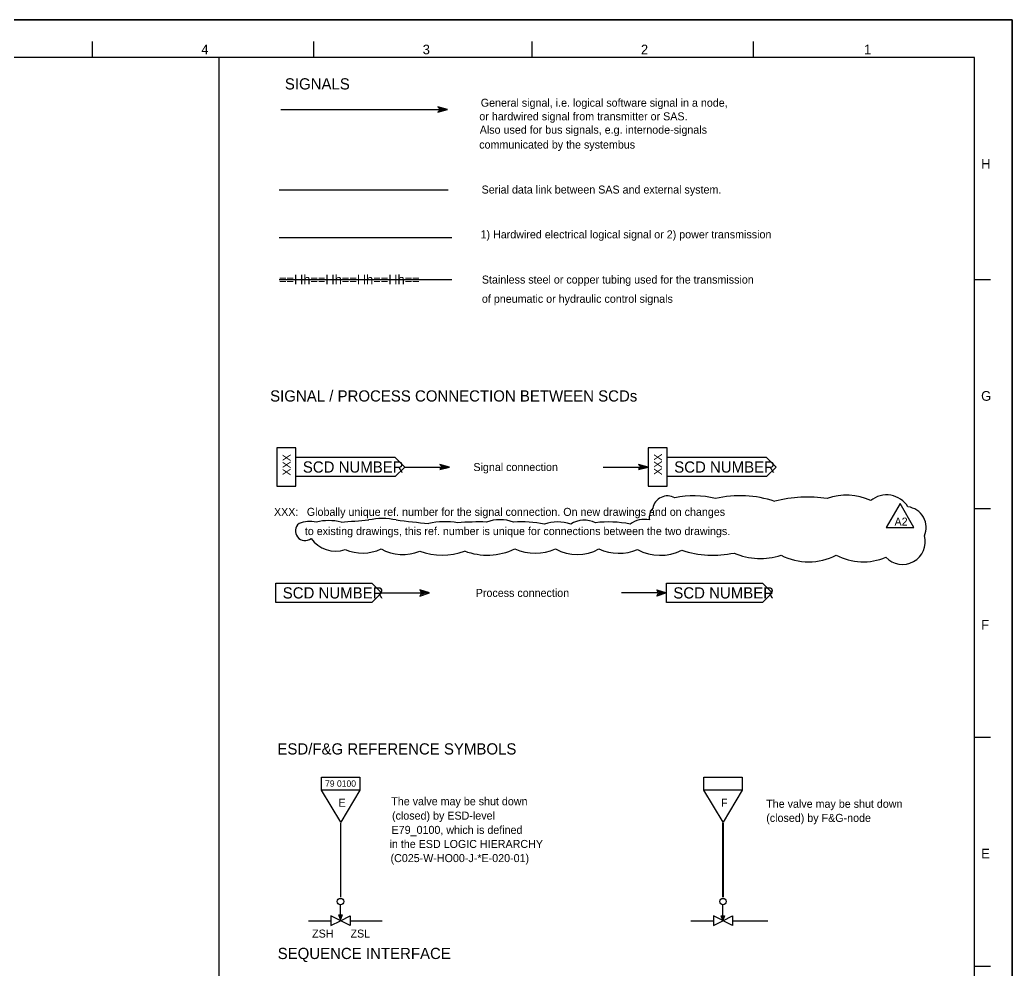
# Model space of a CAD drawing. Extents: x 0 to 841, y 0 to 594.
# Drawn here: x 531 to 841, y 297.2 to 594 of the extents above; entities that cross this region are included whole.
import ezdxf

# ---------------------------------------------------------------- set-up
doc = ezdxf.new("R2010")
doc.units = 0
for name, color, linetype in [('01-LIN-025-A', 7, 'Continuous'), ('09-LIN-050-B', 7, 'Continuous'), ('12-LIN-100-A', 7, 'Continuous'), ('18-LIN-025-SP', 7, 'Continuous'), ('30-PAT-025-A', 7, 'Continuous'), ('40-', 7, 'Continuous'), ('43-', 7, 'Continuous'), ('46-', 7, 'Continuous'), ('47-', 7, 'Continuous'), ('49-LOG-UD', 7, 'Continuous'), ('50-REV-035-TRNG', 7, 'Continuous'), ('51-REV-035-CLD', 7, 'Continuous'), ('53-FAB-UD', 7, 'Continuous')]:
    doc.layers.add(name, color=color, linetype=linetype)

msp = doc.modelspace()

# ---------------------------------------------------------------- linework, layer by layer
at = {"layer": '01-LIN-025-A'}
for p, q in [((553.61, 587.26), (553.61, 582.23)), ((622.78, 587.26), (622.78, 582.23)), ((690.94, 587.26), (690.94, 582.23)), ((760.1, 587.26), (760.1, 582.23)), ((829.26, 582.23), (10.33, 582.23)), ((829.26, 112.01), (829.26, 582.23)), ((834.27, 512.76), (829.26, 512.76)), ((834.27, 441.28), (829.26, 441.28)), ((834.27, 369.8), (829.26, 369.8)), ((834.27, 298.32), (829.26, 298.32))]:
    msp.add_line(p, q, dxfattribs=at)
at = {"layer": '09-LIN-050-B'}
msp.add_lwpolyline([(0, 0), (841, 0), (841, 594), (0, 594)], close=True, dxfattribs=at)
at = {"layer": '12-LIN-100-A'}
msp.add_line((593.15, 582.08), (593.15, 10.39), dxfattribs=at)
msp.add_line((593.15, 582.08), (593.15, 10.39), dxfattribs=at)
msp.add_lwpolyline([(0, 594), (841, 594), (841, 0), (0, 0)], close=True, dxfattribs=at)
at = {"layer": '18-LIN-025-SP'}
for p, q in [((612, 540.87), (664.87, 540.87)), ((612, 526), (666, 526)), ((631.26, 319.91), (631.26, 343.13)), ((631.26, 319.91), (631.26, 343.13)), ((750.63, 319.91), (750.63, 343.13)), ((750.79, 319.91), (750.79, 343.13))]:
    msp.add_line(p, q, dxfattribs=at)
at = {"layer": '30-PAT-025-A'}
for p, q in [((659, 415), (656, 416)), ((656, 416), (656.5, 415)), ((656.5, 415.5), (658, 415)), ((657, 415), (656.5, 415.5)), ((730.5, 415), (730, 416)), ((730, 416), (733, 415)), ((732, 415), (730.5, 415.5)), ((730.5, 415.5), (731, 415)), ((656.5, 415), (656, 414)), ((656, 414), (659, 415)), ((658, 415), (656.5, 414.5)), ((656.5, 414.5), (657, 415)), ((657.5, 415), (657, 415)), ((658, 415), (658.5, 415)), ((733, 415), (730, 414)), ((730, 414), (730.5, 415)), ((730.5, 414.5), (732, 415)), ((731, 415), (730.5, 414.5)), ((731.5, 415), (731, 415)), ((732, 415), (732.5, 415))]:
    msp.add_line(p, q, dxfattribs=at)
at = {"layer": '40-'}
for p, q in [((644, 415), (656.5, 415)), ((730.5, 415), (719, 415)), ((621.21, 312.58), (628.21, 312.58)), ((634.21, 312.58), (644.24, 312.58)), ((740.68, 312.58), (747.68, 312.58)), ((753.68, 312.58), (764.68, 312.58))]:
    msp.add_line(p, q, dxfattribs=at)
at = {"layer": '43-'}
for p, q in [((611, 418), (641, 418)), ((611, 412), (611, 418)), ((641, 418), (644, 415)), ((733, 418), (763, 418)), ((733, 412), (733, 418)), ((763, 418), (766, 415)), ((644, 415), (641, 412)), ((766, 415), (763, 412)), ((641, 412), (611, 412)), ((763, 412), (733, 412))]:
    msp.add_line(p, q, dxfattribs=at)
at = {"layer": '46-'}
for p, q in [((664.58, 566), (661.58, 566.8)), ((661.58, 566.8), (662.38, 566)), ((662.38, 566), (661.58, 565.2)), ((661.58, 565.2), (664.58, 566)), ((664.18, 566), (661.98, 566.6)), ((661.98, 566.6), (662.58, 566)), ((662.58, 566), (661.98, 565.4)), ((661.98, 565.4), (664.18, 566)), ((663.78, 566), (662.38, 566.4)), ((662.38, 566.4), (662.78, 566)), ((662.78, 566), (662.38, 565.6)), ((662.38, 565.6), (663.78, 566)), ((663.38, 566), (662.78, 566.2)), ((662.78, 566.2), (662.98, 566)), ((662.98, 566), (662.78, 565.8)), ((662.78, 565.8), (663.38, 566)), ((612, 512.87), (666, 512.87)), ((665.28, 454.31), (662.28, 455.11)), ((662.28, 455.11), (663.08, 454.31)), ((663.08, 454.31), (662.28, 453.51)), ((662.28, 453.51), (665.28, 454.31)), ((664.88, 454.31), (662.68, 454.91)), ((662.68, 454.91), (663.28, 454.31)), ((663.28, 454.31), (662.68, 453.71)), ((662.68, 453.71), (664.88, 454.31)), ((664.48, 454.31), (663.08, 454.71)), ((663.08, 454.71), (663.48, 454.31)), ((663.48, 454.31), (663.08, 453.91)), ((663.08, 453.91), (664.48, 454.31)), ((664.08, 454.31), (663.48, 454.51)), ((663.48, 454.51), (663.68, 454.31)), ((663.68, 454.31), (663.48, 454.11)), ((663.48, 454.11), (664.08, 454.31)), ((727.28, 454.31), (724.28, 455.11)), ((724.28, 455.11), (725.08, 454.31)), ((725.08, 454.31), (724.28, 453.51)), ((724.28, 453.51), (727.28, 454.31)), ((726.88, 454.31), (724.68, 454.91)), ((724.68, 454.91), (725.28, 454.31)), ((725.28, 454.31), (724.68, 453.71)), ((724.68, 453.71), (726.88, 454.31)), ((726.48, 454.31), (725.08, 454.71)), ((725.08, 454.71), (725.48, 454.31)), ((725.48, 454.31), (725.08, 453.91)), ((725.08, 453.91), (726.48, 454.31)), ((726.08, 454.31), (725.48, 454.51)), ((725.48, 454.51), (725.68, 454.31)), ((725.68, 454.31), (725.48, 454.11)), ((725.48, 454.11), (726.08, 454.31))]:
    msp.add_line(p, q, dxfattribs=at)
for points in [[(612.58, 566), (664.58, 566)], [(651.28, 454.31), (665.28, 454.31)], [(713.28, 454.31), (727.28, 454.31)]]:
    msp.add_lwpolyline(points, dxfattribs=at)
at = {"layer": '47-'}
for p, q in [((631.21, 312.58), (631.21, 317.58)), ((750.68, 312.58), (750.68, 317.58))]:
    msp.add_line(p, q, dxfattribs=at)
for points in [[(631.21, 312.58), (634.21, 314.08), (634.21, 311.08), (628.21, 314.08), (628.21, 311.08), (631.21, 312.58)], [(750.68, 312.58), (753.68, 314.08), (753.68, 311.08), (747.68, 314.08), (747.68, 311.08), (750.68, 312.58)]]:
    msp.add_lwpolyline(points, dxfattribs=at)
for centre in [(631.21, 318.58), (750.68, 318.58)]:
    msp.add_circle(centre, 1, dxfattribs=at)
at = {"layer": '49-LOG-UD'}
for p, q in [((611.28, 460.31), (611.28, 448.31)), ((617.28, 460.31), (611.28, 460.31)), ((617.28, 448.31), (617.28, 460.31)), ((727.28, 460.31), (727.28, 448.31)), ((733.28, 460.31), (727.28, 460.31)), ((733.28, 448.31), (733.28, 460.31)), ((648.28, 457.31), (617.28, 457.31)), ((648.28, 457.31), (651.28, 454.31)), ((764.28, 457.31), (733.28, 457.31)), ((764.28, 457.31), (767.28, 454.31)), ((651.28, 454.31), (648.28, 451.31)), ((767.28, 454.31), (764.28, 451.31)), ((648.28, 451.31), (617.28, 451.31)), ((764.28, 451.31), (733.28, 451.31)), ((611.28, 448.31), (617.28, 448.31)), ((727.28, 448.31), (733.28, 448.31))]:
    msp.add_line(p, q, dxfattribs=at)
at = {"layer": '50-REV-035-TRNG'}
for p, q in [((631.22, 312.98), (630.72, 314.48)), ((630.72, 314.48), (631.72, 314.48)), ((631.26, 313.21), (630.87, 314.39)), ((630.87, 314.39), (631.57, 314.39)), ((631.26, 313.45), (631.02, 314.31)), ((631.02, 314.31), (631.42, 314.31)), ((631.26, 313.69), (631.1, 314.24)), ((631.1, 314.24), (631.26, 314.24)), ((631.72, 314.48), (631.22, 312.98)), ((631.57, 314.39), (631.26, 313.45)), ((631.42, 314.31), (631.26, 313.69)), ((631.26, 314.24), (631.26, 313.92)), ((750.64, 312.66), (750.14, 314.16)), ((750.14, 314.16), (751.14, 314.16)), ((750.68, 312.9), (750.28, 314.08)), ((750.28, 314.08), (750.99, 314.08)), ((750.68, 313.13), (750.44, 314)), ((750.44, 314), (750.83, 314)), ((750.68, 313.37), (750.52, 313.92)), ((750.52, 313.92), (750.68, 313.92)), ((751.14, 314.16), (750.64, 312.66)), ((750.99, 314.08), (750.68, 313.13)), ((750.83, 314), (750.68, 313.37)), ((750.68, 313.92), (750.68, 313.61))]:
    msp.add_line(p, q, dxfattribs=at)
msp.add_lwpolyline([(806, 442.94), (801.67, 435.44), (810.33, 435.44)], close=True, dxfattribs=at)
at = {"layer": '51-REV-035-CLD'}
for centre, radius, start, end in [((733.33, 440.63), 4.66, 60.3396, 169.8901), ((741.56, 418.64), 26.7, 75.2574, 102.8006), ((756.07, 410.92), 34.42, 71.7087, 102.9653), ((777.16, 404.14), 40.78, 81.4166, 104.6089), ((789.27, 428.22), 17.32, 64.1844, 110.363), ((801.79, 437.81), 7.8, 31.4138, 129.6616), ((732.24, 438.43), 4.61, 139.1665, 188.0544), ((807.62, 435.4), 6.53, 336.772, 82.7178), ((621.8, 426.15), 11.14, 80.5377, 108.6102), ((627.51, 420.12), 17.45, 77.1644, 102.8356), ((576.57, 1225.83), 790.6, 273.97606, 274.60224), ((644.31, 416.94), 21.28, 78.3204, 101.6796), ((672.39, 613.15), 176.97, 262.2792, 265.5759), ((663.87, 411.61), 25.61, 81.1884, 101.5394), ((674.47, 346.56), 90.61, 88.5015, 94.2263), ((681.04, 425.32), 12.54, 70.4234, 109.5766), ((687.28, 394.81), 42.38, 79.604, 92.7679), ((699.02, 424.75), 12.43, 70.7802, 109.2198), ((707.39, 429.56), 8.15, 64.7109, 121.6487), ((714.94, 403.74), 33.43, 78.4318, 96.987), ((726.09, 430.46), 7.49, 77.7902, 126.3993), ((620.12, 434.35), 3.01, 128.5786, 308.5786), ((629.75, 437.65), 9.59, 216.1114, 287.789), ((806.75, 430.99), 7.1, 222.9476, 14.9877), ((638.04, 441.29), 13.85, 247.2387, 294.9648), ((650.56, 440.62), 13.64, 240.6467, 293.2203), ((662.94, 446.36), 19.57, 249.038, 290.962), ((677.04, 446.95), 20.15, 249.3681, 295.3385), ((692.02, 443.67), 16.23, 246.9512, 293.0488), ((705.16, 441.23), 14.22, 241.4935, 298.5065), ((718.23, 442.75), 15.36, 245.8569, 292.097), ((731.11, 441.8), 15.06, 241.8704, 296.3392), ((747.62, 459.1), 32.32, 252.2973, 281.6771), ((762.31, 445.8), 20.08, 246.0644, 288.8833), ((777.43, 443.53), 18.82, 242.7506, 297.2494), ((794.46, 442.41), 17.73, 241.6607, 293.5674)]:
    msp.add_arc(centre, radius, start, end, dxfattribs=at)
at = {"layer": '53-FAB-UD'}
for p, q in [((625.28, 357.43), (637.28, 357.43)), ((625.28, 353.43), (625.28, 357.43)), ((637.28, 357.43), (637.28, 353.43)), ((744.72, 357.43), (756.72, 357.43)), ((744.72, 353.43), (744.72, 357.43)), ((756.72, 357.43), (756.72, 353.43)), ((637.28, 353.43), (625.28, 353.43)), ((631.28, 343.43), (625.28, 353.43)), ((637.28, 353.43), (631.28, 343.43)), ((756.72, 353.43), (744.72, 353.43)), ((750.72, 343.43), (744.72, 353.43)), ((756.72, 353.43), (750.72, 343.43))]:
    msp.add_line(p, q, dxfattribs=at)

# ---------------------------------------------------------------- texts
at = {"layer": '01-LIN-025-A'}
for s, p in [('4', (587.72, 583.23)), ('3', (656.88, 583.23)), ('2', (725.04, 583.23)), ('1', (794.71, 583.23)), ('H', (831.31, 547.49)), ('G', (831.31, 475.01)), ('F', (831.31, 403.53)), ('E', (831.31, 332.04))]:
    msp.add_text(s, height=3.02, dxfattribs=at).set_placement(p)
at = {"layer": '12-LIN-100-A'}
for s, height, p in [('SIGNALS', 3.5, (613.83, 572.25)), ('General signal, i.e. logical software signal in a node,', 2.5, (675.02, 566.86)), ('or hardwired signal from transmitter or SAS.', 2.5, (674.57, 562.61)), ('Also used for bus signals, e.g. internode-signals', 2.5, (674.7, 558.43)), ('communicated by the systembus', 2.5, (674.54, 553.79)), ('Serial data link between SAS and external system.', 2.5, (675.28, 539.74)), ('1) Hardwired electrical logical signal or 2) power transmission', 2.5, (674.95, 525.74)), ('Stainless steel or copper tubing used for the transmission', 2.5, (675.36, 511.62)), ('of pneumatic or hydraulic control signals', 2.5, (675.38, 505.62)), ('SIGNAL / PROCESS CONNECTION BETWEEN SCDs', 3.5, (609.22, 474.77)), ('Signal connection', 2.5, (672.72, 453.06)), ('XXX:', 2.5, (610.43, 439.06)), ('Globally unique ref. number for the signal connection. On new drawings and on changes', 2.5, (620.69, 439.06)), ('to existing drawings, this ref. number is unique for connections between the two drawings.', 2.5, (620.07, 433.06)), ('Process connection', 2.5, (673.45, 413.75)), ('ESD/F&G REFERENCE SYMBOLS', 3.5, (611.5, 364.52)), ('79 0100', 2, (626.38, 354.43)), ('The valve may be shut down', 2.5, (647.06, 348.67)), ('The valve may be shut down', 2.5, (764.18, 347.88)), ('(closed) by ESD-level', 2.5, (647.3, 344.18)), ('(closed) by F&G-node ', 2.5, (764.19, 343.47)), ('E79_0100, which is defined', 2.5, (647.16, 339.73)), ('in the ESD LOGIC HIERARCHY', 2.5, (646.52, 335.33)), ('(C025-W-HO00-J-*E-020-01)', 2.5, (646.83, 330.91)), ('SEQUENCE INTERFACE', 3.5, (611.58, 300.63))]:
    msp.add_text(s, height=height, dxfattribs=at).set_placement(p)
for p in [(615.6, 451.65), (731.58, 451.8)]:
    msp.add_text('XXX', height=2.5, rotation=90, dxfattribs=at).set_placement(p)
at = {"layer": '43-'}
for p in [(613.16, 413.25), (735.16, 413.25)]:
    msp.add_text('SCD NUMBER', height=3.5, dxfattribs=at).set_placement(p)
at = {"layer": '46-'}
msp.add_text('==Hh==Hh==Hh==Hh==', height=3, dxfattribs=at).set_placement((612, 511.37))
at = {"layer": '49-LOG-UD'}
for p in [(619.44, 452.57), (735.44, 452.57)]:
    msp.add_text('SCD NUMBER', height=3.5, dxfattribs=at).set_placement(p)
at = {"layer": '50-REV-035-TRNG'}
for s, p in [('A2', (804.25, 436)), ('ZSH', (622.33, 307.33)), ('ZSL', (634.33, 307.33))]:
    msp.add_text(s, height=2.5, dxfattribs=at).set_placement(p)
at = {"layer": '53-FAB-UD'}
for s, p in [('E', (630.58, 348.18)), ('F', (750.07, 348.18))]:
    msp.add_text(s, height=2.5, dxfattribs=at).set_placement(p)

doc.saveas('drawing.dxf')
